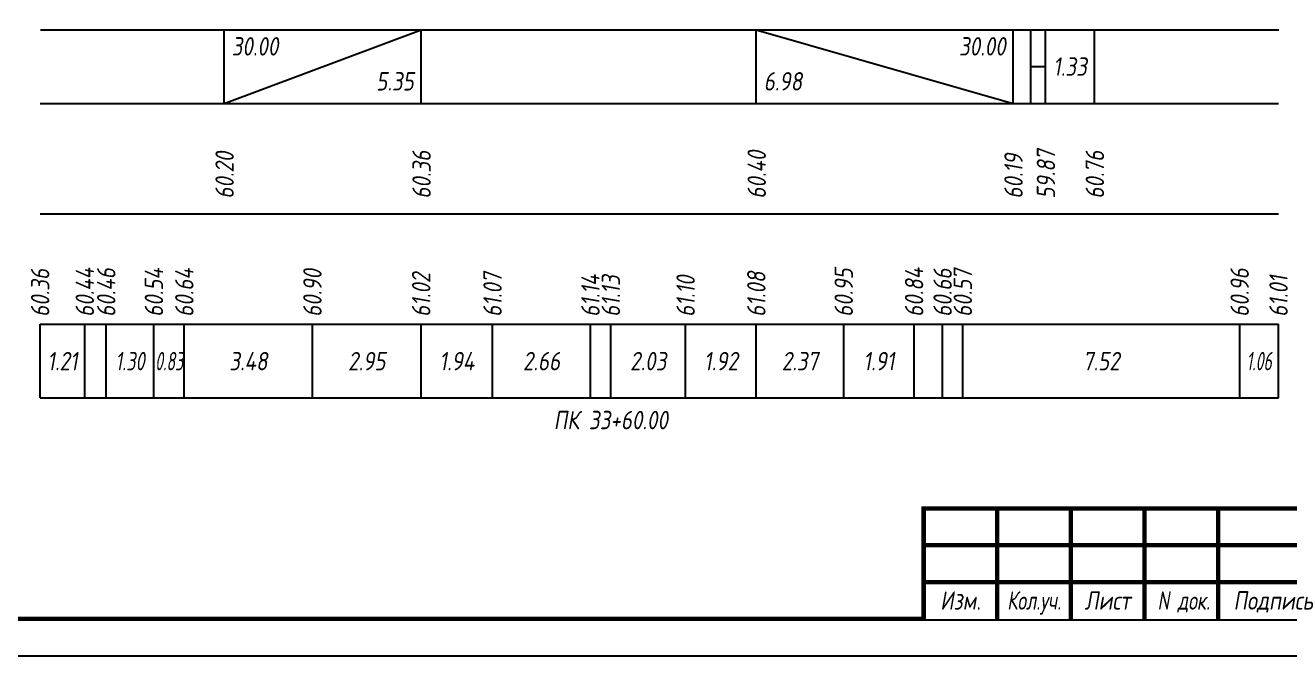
# Model space of a CAD drawing. Extents: x -717 to 1451, y -133302 to 233.
# Drawn here: x 77.9 to 249.7, y -52561.4 to -52475.8 of the extents above; entities that cross this region are included whole.
import ezdxf
from ezdxf.enums import TextEntityAlignment as Align

# ---------------------------------------------------------------- set-up
doc = ezdxf.new("R2010")
doc.units = 0
for name, color, linetype in [('Зарамочное оформление', 7, 'Continuous'), ('Код_510', 7, 'Continuous'), ('Код_516', 1, 'Continuous'), ('Подписи поперечников', 7, 'Continuous'), ('Таблица', 7, 'Continuous')]:
    doc.layers.add(name, color=color, linetype=linetype)
doc.styles.add('М', font='romand.shx', dxfattribs={"width": 0.8, "oblique": 10, "height": 2.5})

# ---------------------------------------------------------------- blocks, each defined once
blk = doc.blocks.new('Штамп')
at = {"linetype": 'Continuous'}
blk.add_wipeout([(199.95, -411.25), (384.95, -411.25), (384.95, -426.25), (199.95, -426.25)], dxfattribs=at).dxf.layer = 'Зарамочное оформление'
at = {"layer": 'Зарамочное оформление', "linetype": 'Continuous', "lineweight": -3, "const_width": 0.6, "flags": 128}
for points in [[(199.95, -426.25), (199.95, -411.25), (384.95, -411.25)], [(209.95, -411.25), (209.95, -426.25)], [(219.95, -411.25), (219.95, -426.25)], [(229.95, -411.25), (229.95, -426.25)], [(239.95, -411.25), (239.95, -426.25)], [(199.95, -416.25), (264.95, -416.25)], [(199.95, -421.25), (264.95, -421.25)]]:
    blk.add_lwpolyline(points, dxfattribs=at)
at = {"layer": 'Зарамочное оформление', "linetype": 'Continuous', "style": 'М', "oblique": 10}
for s, width, p in [('N док.', 0.7, (235.28, -423.75)), ('Подпись', 0.8, (247.45, -423.75)), ('Изм.', 0.8, (204.95, -423.75)), ('Кол.уч.', 0.7, (214.95, -423.75)), ('Лист', 0.8, (224.95, -423.75))]:
    blk.add_text(s, height=2.5, dxfattribs=dict(at, width=width)).set_placement(p, align=Align.MIDDLE_CENTER)
blk = doc.blocks.new('шифр')
blk.add_blockref('Штамп', (0, -52190))

msp = doc.modelspace()

# ---------------------------------------------------------------- linework, layer by layer
at = {"flags": 128}
msp.add_lwpolyline([(-30.054, -52561.421), (389.946, -52561.421), (389.946, -52264.421), (-30.054, -52264.421)], close=True, dxfattribs=at)
at = {"const_width": 0.6, "flags": 128}
msp.add_lwpolyline([(-10.054, -52556.421), (384.946, -52556.421), (384.946, -52269.421), (-10.054, -52269.421)], close=True, dxfattribs=at)
at = {"layer": 'Код_510'}
for p, q in [((79.946, -52526.421), (79.946, -52516.421)), ((86.011, -52526.421), (86.011, -52516.421)), ((88.923, -52526.421), (88.923, -52516.421)), ((95.398, -52526.421), (95.398, -52516.421)), ((99.53, -52526.421), (99.53, -52516.421)), ((116.93, -52526.421), (116.93, -52516.421)), ((131.703, -52526.421), (131.703, -52516.421)), ((141.396, -52526.421), (141.396, -52516.421)), ((154.698, -52526.421), (154.698, -52516.421)), ((157.464, -52526.421), (157.464, -52516.421)), ((167.625, -52526.421), (167.625, -52516.421)), ((177.226, -52526.421), (177.226, -52516.421)), ((189.095, -52526.421), (189.095, -52516.421)), ((198.659, -52526.421), (198.659, -52516.421)), ((202.532, -52526.421), (202.532, -52516.421)), ((205.271, -52526.421), (205.271, -52516.421)), ((242.879, -52526.421), (242.879, -52516.421)), ((248.156, -52526.421), (248.156, -52516.421))]:
    msp.add_line(p, q, dxfattribs=at)
at = {"layer": 'Код_516'}
for p, q in [((104.946, -52486.421), (104.946, -52476.421)), ((104.946, -52486.421), (131.703, -52476.421)), ((131.703, -52486.421), (131.703, -52476.421)), ((177.226, -52486.421), (177.226, -52476.421)), ((177.226, -52476.421), (212.105, -52486.421)), ((212.105, -52486.421), (212.105, -52476.421)), ((214.512, -52486.421), (214.512, -52476.421)), ((216.512, -52486.421), (216.512, -52476.421)), ((223.156, -52486.421), (223.156, -52476.421)), ((214.512, -52481.421), (216.512, -52481.421))]:
    msp.add_line(p, q, dxfattribs=at)
at = {"layer": 'Таблица'}
for p, q in [((80, -52476.421), (248.211, -52476.421)), ((79.946, -52486.421), (248.156, -52486.421)), ((79.946, -52501.421), (248.156, -52501.421)), ((79.946, -52516.421), (248.156, -52516.421)), ((79.946, -52526.421), (248.156, -52526.421))]:
    msp.add_line(p, q, dxfattribs=at)

# ---------------------------------------------------------------- texts
at = {"layer": 'Код_510', "style": 'М', "oblique": 10, "width": 0.8}
for s, p in [('60.95', (189.095, -52515.421)), ('60.36', (79.946, -52515.421)), ('60.44', (86.011, -52515.421)), ('60.46', (88.923, -52515.421)), ('60.54', (95.398, -52515.421)), ('60.64', (99.53, -52515.421)), ('60.90', (116.93, -52515.421)), ('61.02', (131.703, -52515.421)), ('61.07', (141.396, -52515.421)), ('61.14', (154.698, -52515.421)), ('61.13', (157.464, -52515.421)), ('61.10', (167.625, -52515.421)), ('61.08', (177.226, -52515.421)), ('60.84', (198.659, -52515.421)), ('60.66', (202.532, -52515.421)), ('60.57', (205.271, -52515.421)), ('60.96', (242.879, -52515.421)), ('61.01', (248.156, -52515.421))]:
    msp.add_text(s, height=2.5, rotation=90, dxfattribs=at).set_placement(p, align=Align.MIDDLE_LEFT)
at = {"layer": 'Код_510', "style": 'М', "oblique": 10}
for s, width, p in [('1.21', 0.8, (82.978, -52521.421)), ('1.30', 0.7, (92.16, -52521.421)), ('0.83', 0.6, (97.464, -52521.421)), ('3.48', 0.8, (108.23, -52521.421)), ('2.95', 0.8, (124.316, -52521.421)), ('1.94', 0.8, (136.549, -52521.421)), ('2.66', 0.8, (148.047, -52521.421)), ('2.03', 0.8, (162.545, -52521.421)), ('1.92', 0.8, (172.426, -52521.421)), ('2.37', 0.8, (183.161, -52521.421)), ('1.91', 0.8, (193.877, -52521.421)), ('7.52', 0.8, (224.075, -52521.421)), ('1.06', 0.6, (245.517, -52521.421))]:
    msp.add_text(s, height=2.5, dxfattribs=dict(at, width=width)).set_placement(p, align=Align.MIDDLE_CENTER)
at = {"layer": 'Код_516', "style": 'М', "oblique": 10, "width": 0.8}
msp.add_text('30.00', height=2.5, dxfattribs=at).set_placement((105.946, -52477.421), align=Align.TOP_LEFT)
msp.add_text('30.00', height=2.5, dxfattribs=at).set_placement((211.105, -52477.421), align=Align.TOP_RIGHT)
msp.add_text('1.33', height=2.5, dxfattribs=at).set_placement((219.834, -52481.421), align=Align.MIDDLE_CENTER)
msp.add_text('5.35', height=2.5, dxfattribs=at).set_placement((130.703, -52485.421), align=Align.BOTTOM_RIGHT)
msp.add_text('6.98', height=2.5, dxfattribs=at).set_placement((178.226, -52485.421), align=Align.BOTTOM_LEFT)
for s, p in [('60.20', (105, -52499.371)), ('60.36', (131.757, -52499.371)), ('60.40', (177.28, -52499.371)), ('60.19', (212.16, -52499.371)), ('59.87', (216.566, -52499.371)), ('60.76', (223.211, -52499.371))]:
    msp.add_text(s, height=2.5, rotation=90, dxfattribs=at).set_placement(p, align=Align.MIDDLE_LEFT)
at = {"layer": 'Подписи поперечников', "style": 'М', "oblique": 10, "width": 0.8}
msp.add_text('ПК 33+60.00', height=2.5, dxfattribs=at).set_placement((157.464, -52531.421), align=Align.BOTTOM_CENTER)

# ---------------------------------------------------------------- next in the draw order: block references
msp.add_blockref('шифр', (0, 59.829))

doc.saveas('drawing.dxf')
